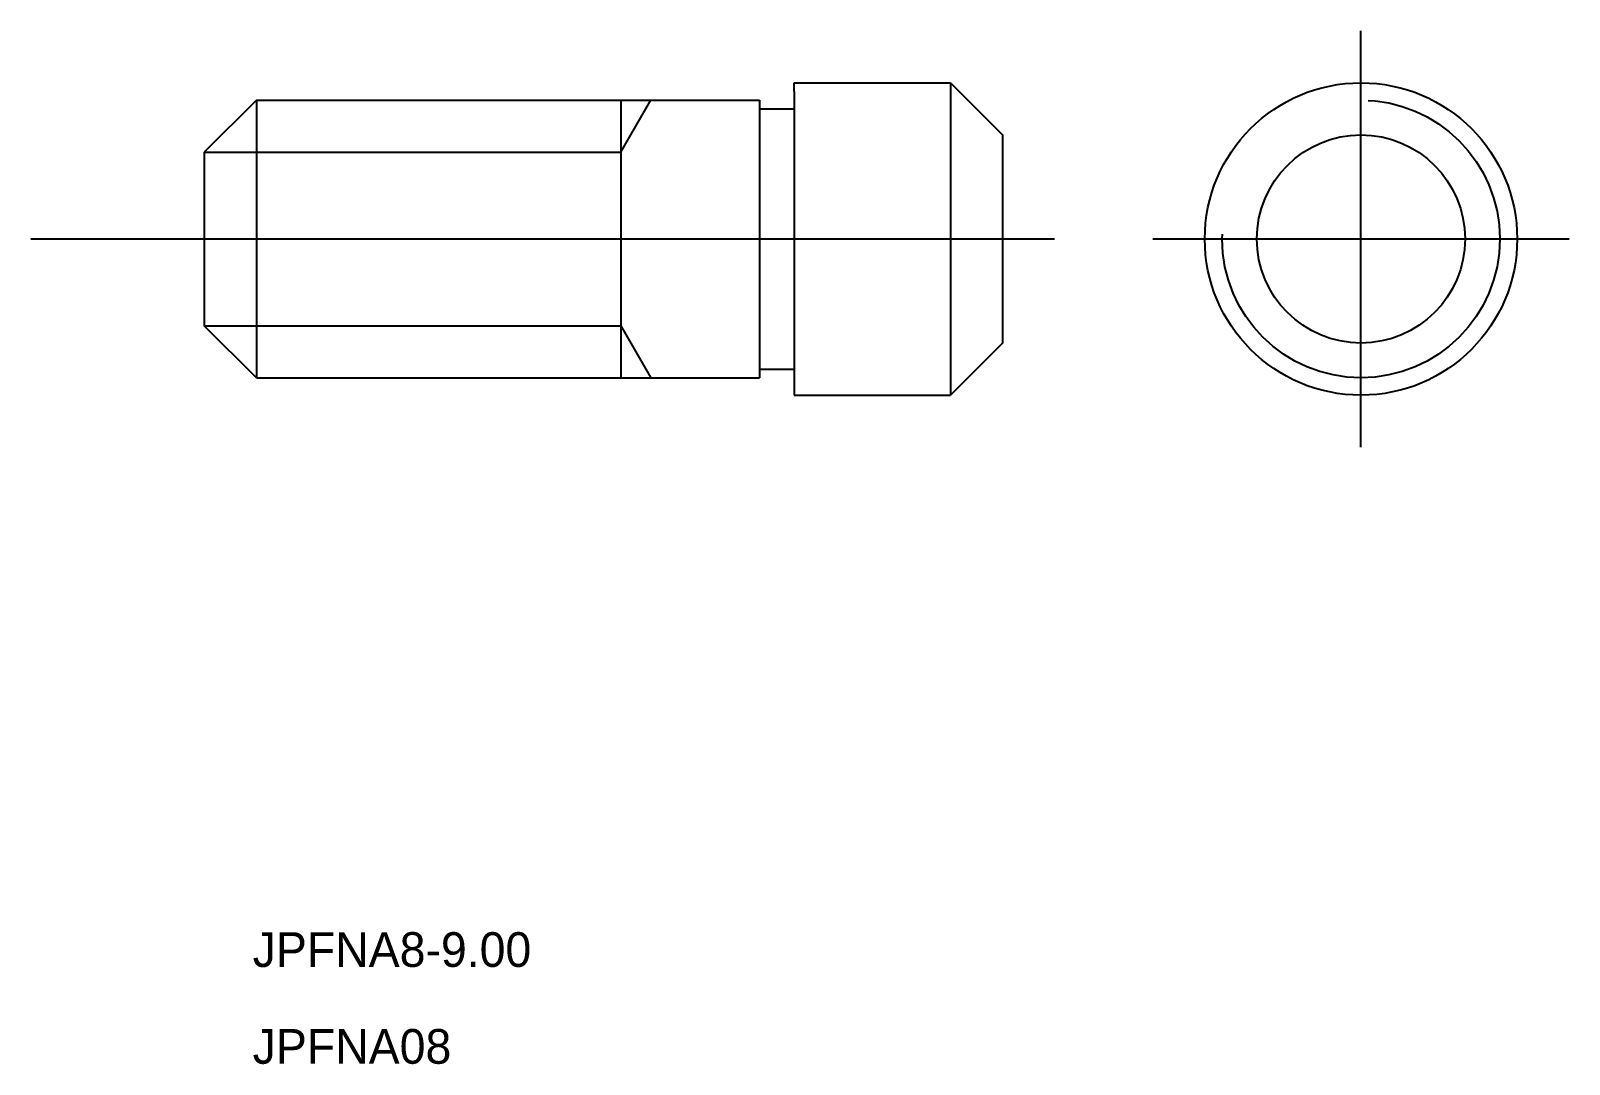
# Model space of a CAD drawing. Extents: x 565.2 to 609.6, y 574.9 to 604.7.
import ezdxf

# ---------------------------------------------------------------- set-up
doc = ezdxf.new("R2010")
doc.units = 0
doc.linetypes.add('CENTER', pattern=[50.8, 31.75, -6.35, 6.35, -6.35])
doc.linetypes.add('DASHED', pattern=[19.05, 12.7, -6.35])
doc.layers.get('0').update_dxf_attribs({"linetype": 'CONTINUOUS'})
doc.layers.add('CENTER', color=1, linetype='CENTER')

msp = doc.modelspace()

# ---------------------------------------------------------------- linework, layer by layer
at = {"color": 7, "linetype": 'CONTINUOUS'}
for p, q in [((587.249, 602.924), (587.249, 603.174)), ((587.249, 603.174), (591.749, 603.174)), ((587.249, 602.924), (587.249, 594.424)), ((591.749, 603.174), (593.249, 601.674)), ((591.749, 603.174), (591.749, 594.174)), ((571.749, 602.674), (570.249, 601.174)), ((571.749, 602.674), (586.249, 602.674)), ((571.749, 602.674), (571.749, 594.674)), ((582.249, 602.674), (582.249, 594.674)), ((586.249, 602.674), (586.249, 594.674)), ((586.249, 602.424), (587.249, 602.424)), ((593.249, 601.674), (593.249, 595.674)), ((570.249, 601.174), (570.249, 596.174)), ((571.749, 594.674), (570.249, 596.174)), ((593.249, 595.674), (591.749, 594.174)), ((586.249, 594.924), (587.249, 594.924)), ((571.749, 594.674), (586.249, 594.674)), ((587.249, 594.424), (587.249, 594.174)), ((587.249, 594.174), (591.749, 594.174))]:
    msp.add_line(p, q, dxfattribs=at)
at = {"color": 3, "linetype": 'CONTINUOUS'}
for p, q in [((582.249, 601.174), (583.115, 602.674)), ((570.249, 601.174), (582.249, 601.174)), ((570.249, 596.174), (582.249, 596.174)), ((582.249, 596.174), (583.115, 594.674))]:
    msp.add_line(p, q, dxfattribs=at)
at = {"color": 7, "linetype": 'CONTINUOUS'}
for radius in [4.5, 3]:
    msp.add_circle((603.576, 598.674), radius, dxfattribs=at)
at = {"color": 3, "linetype": 'DASHED'}
msp.add_circle((603.576, 598.674), 4, dxfattribs=at)
at = {"layer": 'CENTER', "color": 1, "linetype": 'CONTINUOUS'}
for p, q in [((603.576, 592.674), (603.576, 604.674)), ((597.576, 598.674), (609.576, 598.674))]:
    msp.add_line(p, q, dxfattribs=at)
at = {"layer": 'CENTER', "color": 1, "linetype": 'CENTER'}
msp.add_line((565.249, 598.674), (594.749, 598.674), dxfattribs=at)

# ---------------------------------------------------------------- texts
at = {"color": 7, "linetype": 'CONTINUOUS'}
for s, p in [('JPFNA8-9.00', (571.643, 577.698)), ('JPFNA08', (571.643, 574.907))]:
    msp.add_text(s, height=1, dxfattribs=at).set_placement(p)

doc.saveas('drawing.dxf')
